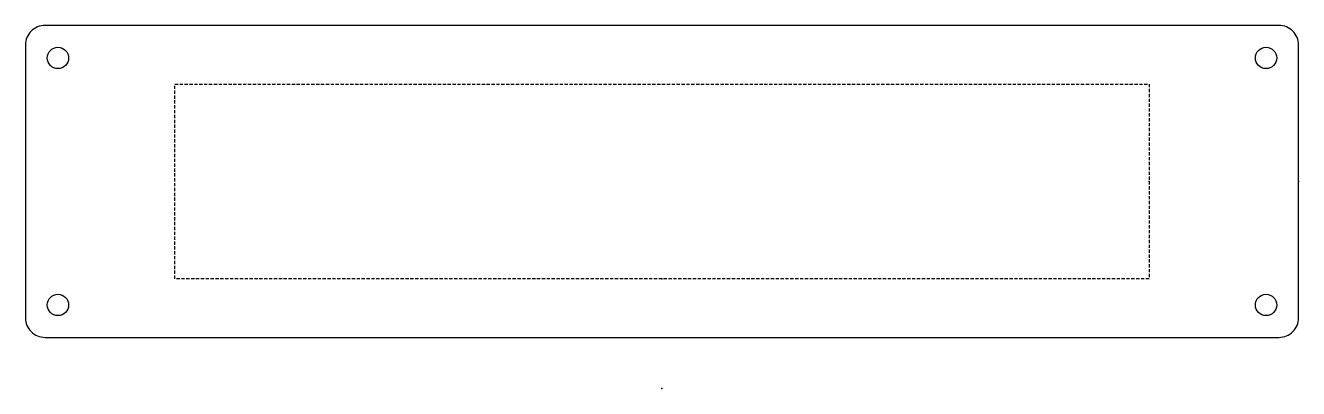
# Model space of a CAD drawing. Header units: millimetres. Extents: x -98 to 98, y 0 to 56.
import ezdxf

# ---------------------------------------------------------------- set-up
doc = ezdxf.new("R2010")
doc.units = ezdxf.units.MM
doc.linetypes.add('DASHED', pattern=[0.75, 0.5, -0.25])
doc.layers.get('0').update_dxf_attribs({"linetype": 'CONTINUOUS'})
doc.layers.add('1', color=7, linetype='DASHED')

msp = doc.modelspace()

# ---------------------------------------------------------------- linework, layer by layer
msp.add_lwpolyline([(95, 7.89, 0.414214), (98, 10.89), (98, 52.95, 0.414214), (95, 55.95), (-95, 55.95, 0.414214), (-98, 52.95), (-98, 10.89, 0.414214), (-95, 7.89)], format="xyb", close=True)
for centre in [(-93, 50.95), (93, 50.95), (-93, 12.89), (93, 12.89)]:
    msp.add_circle(centre, 1.65)
for p in [(75, 31.92), (98, 31.92), (0, 16.92), (0, 0)]:
    msp.add_point(p)
at = {"layer": '1'}
for p, q in [((-75, 46.92), (75, 46.92)), ((-75, 16.92), (-75, 46.92)), ((75, 46.92), (75, 16.92)), ((75, 16.92), (-75, 16.92))]:
    msp.add_line(p, q, dxfattribs=at)

doc.saveas('drawing.dxf')
